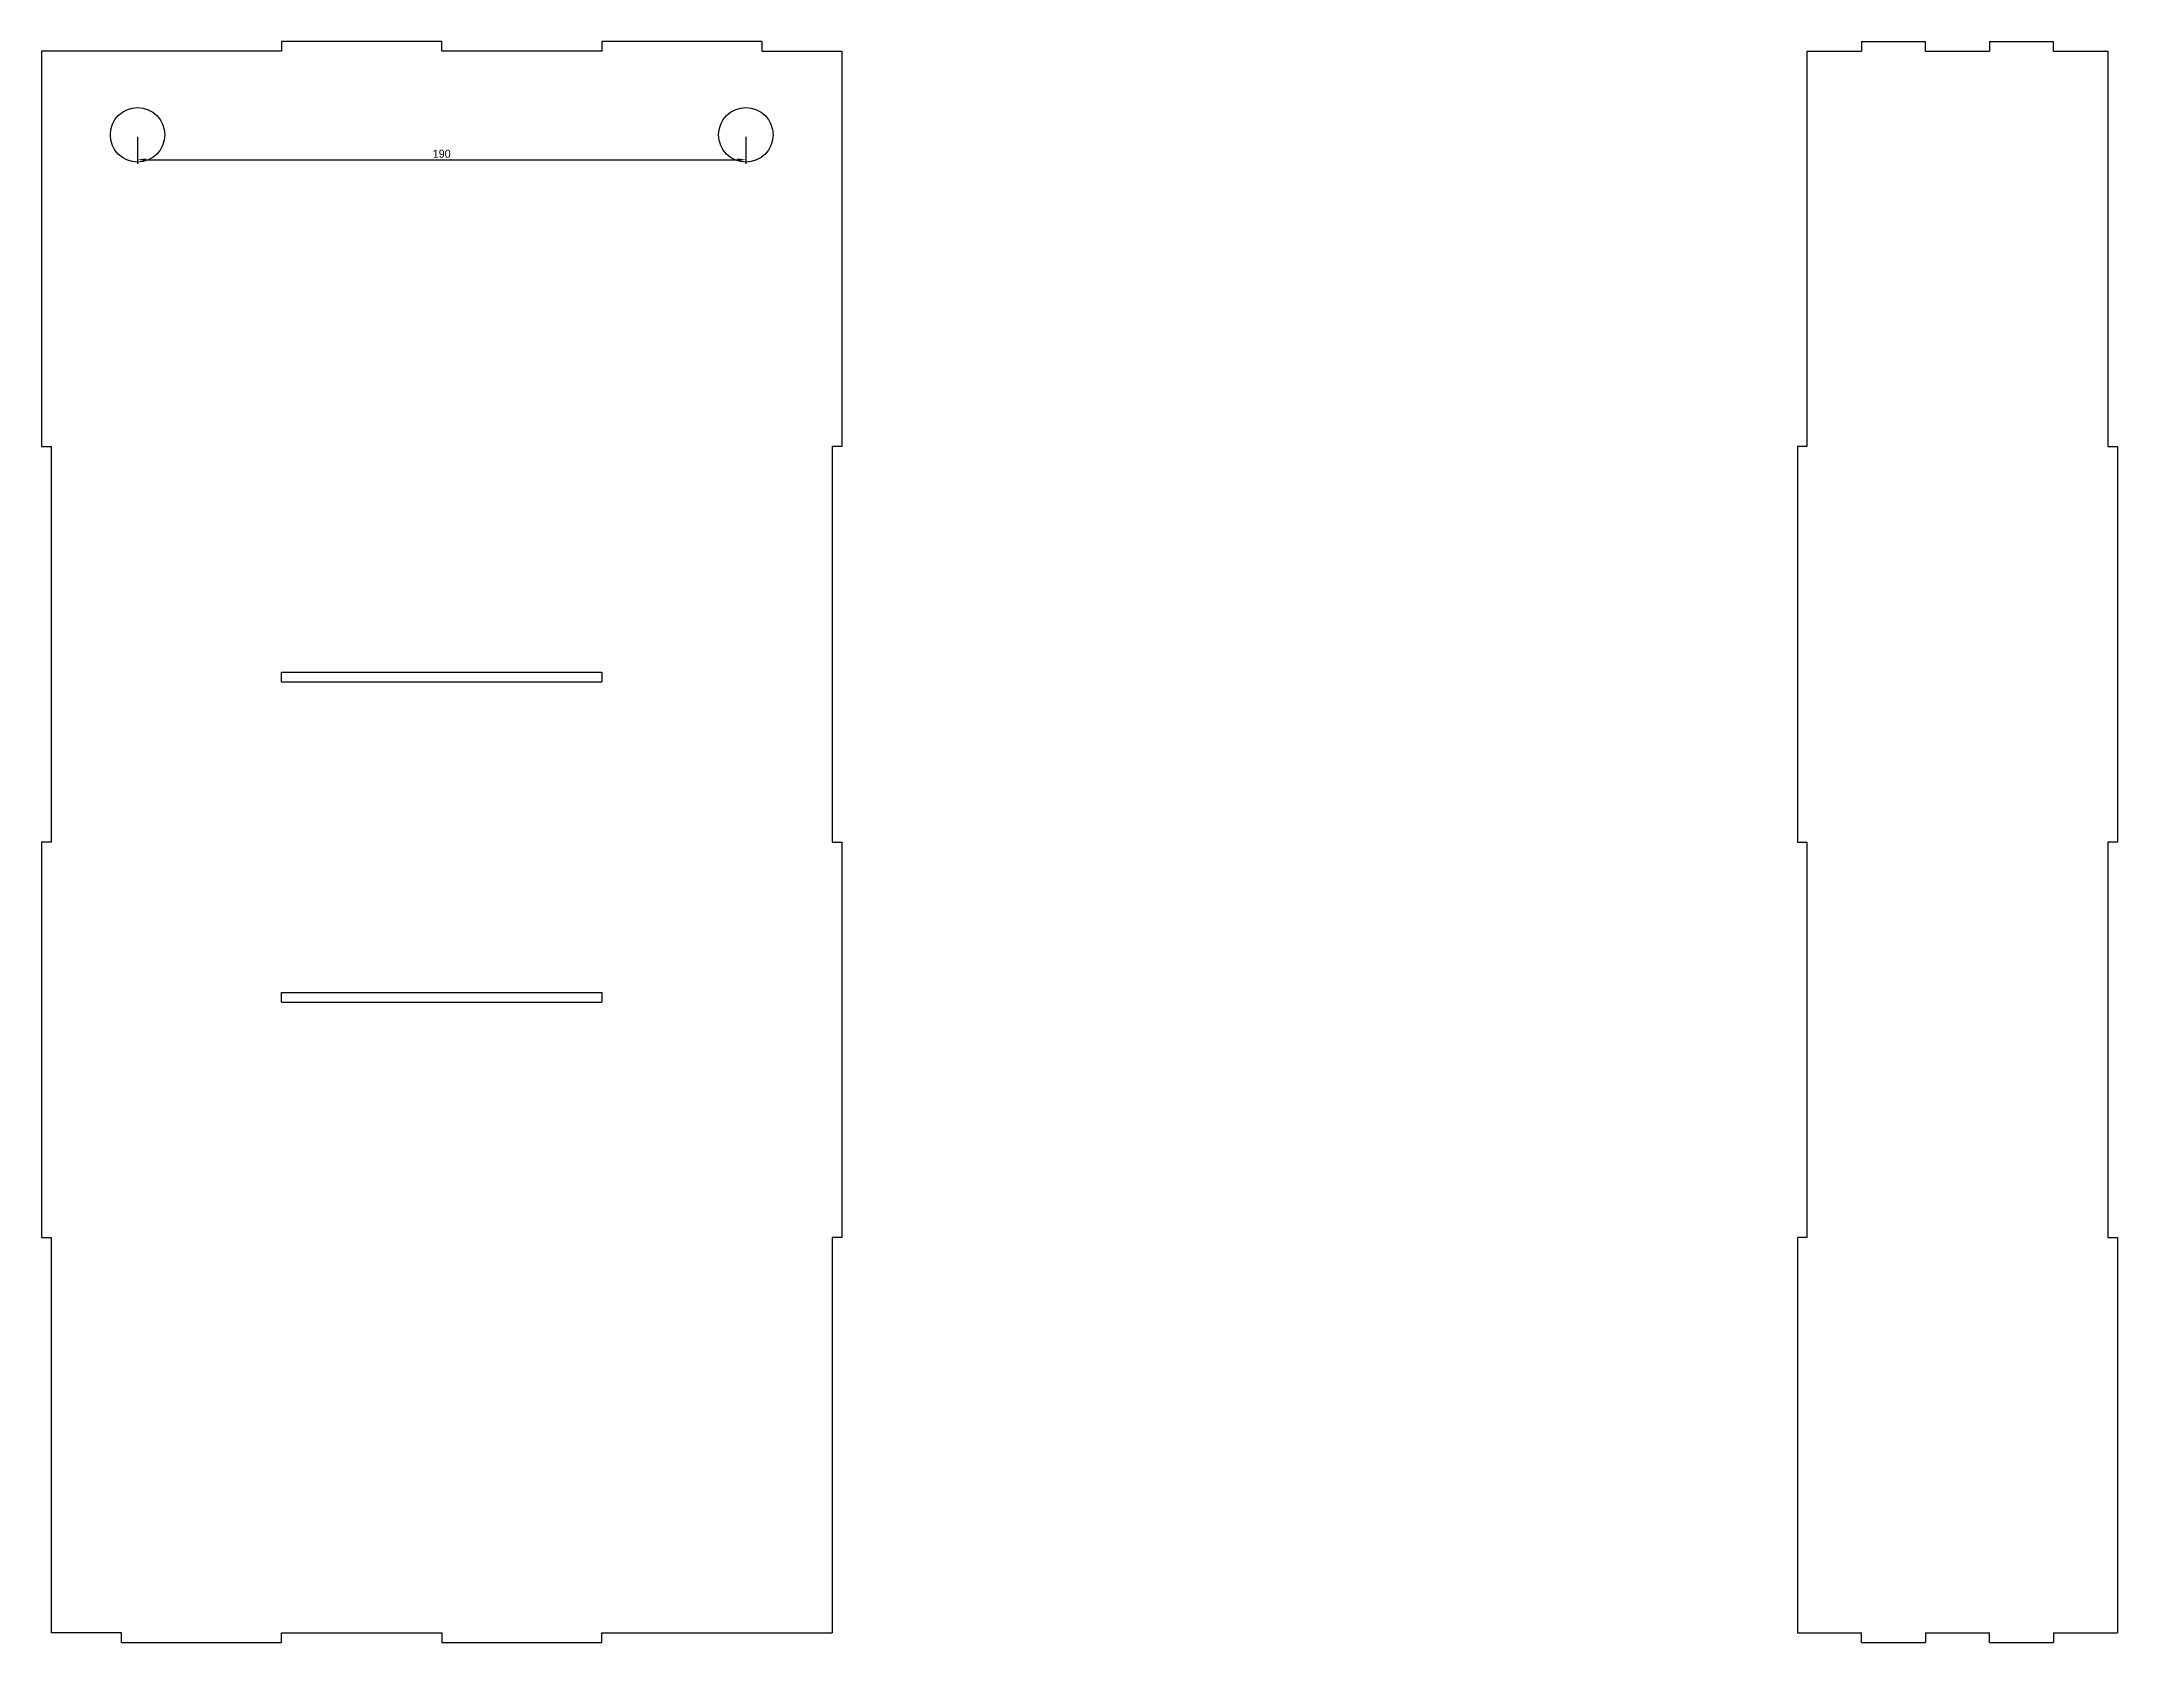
# Model space of a CAD drawing. Header units: millimetres. Extents: x -96 to 4714, y -506 to 1656.
# Drawn here: x 2410 to 3059, y 35 to 535 of the extents above; entities that cross this region are included whole.
import ezdxf

# ---------------------------------------------------------------- set-up
doc = ezdxf.new("R2010")
doc.units = ezdxf.units.MM
doc.layers.add('Capa1', color=3, linetype='Continuous')
doc.layers.add('Capa2', color=1, linetype='Continuous')
doc.dimstyles.new('ISO-25', dxfattribs={"dimtxt": 2.5, "dimasz": 2.5, "dimexe": 1.25, "dimexo": 0.625, "dimtad": 1, "dimtxsty": 'Standard', "dimcen": 2.5, "dimadec": 0, "dimazin": 0, "dimtfac": 1, "dimtmove": 0, "dimatfit": 3, "dimfxl": 1, "dimarcsym": 0})

# ---------------------------------------------------------------- blocks, each defined once
blk = doc.blocks.new('*D7')
at = {"layer": 'Capa1', "color": 0, "lineweight": -2, "transparency": 16777216}
for p, q in [((2440.11, 505.36), (2440.11, 496.95)), ((2630.11, 505.36), (2630.11, 496.95)), ((2442.61, 498.2), (2627.61, 498.2))]:
    blk.add_line(p, q, dxfattribs=at)
at = {"layer": 'Capa1', "color": 0, "transparency": 16777216}
for points in [[(2442.61, 498.62), (2442.61, 497.78), (2440.11, 498.2)], [(2627.61, 498.62), (2627.61, 497.78), (2630.11, 498.2)]]:
    blk.add_solid(points, dxfattribs=at)
at = {"layer": 'Defpoints', "color": 0, "transparency": 16777216}
for p in [(2440.11, 505.99), (2630.11, 505.99), (2630.11, 498.2)]:
    blk.add_point(p, dxfattribs=at)
at = {"layer": 'Capa1', "color": 0, "transparency": 16777216, "insert": (2535.11, 500.07), "char_height": 2.5, "attachment_point": 5}
blk.add_mtext('190', dxfattribs=at)

msp = doc.modelspace()

# ---------------------------------------------------------------- linework, layer by layer
at = {"layer": 'Capa2'}
for p, q in [((2435.109, 532.129), (2410.109, 532.129)), ((2410.109, 532.129), (2410.109, 408.629)), ((2485.109, 532.129), (2435.109, 532.129)), ((2535.109, 535.129), (2485.109, 535.129)), ((2485.109, 535.129), (2485.109, 532.129)), ((2535.109, 532.129), (2535.109, 535.129)), ((2585.109, 532.129), (2535.109, 532.129)), ((2635.109, 535.129), (2585.109, 535.129)), ((2585.109, 535.129), (2585.109, 532.129)), ((2635.109, 535.129), (2635.109, 532.129)), ((2635.109, 532.129), (2660.109, 532.129)), ((2660.109, 532.129), (2660.109, 408.629)), ((2961.562, 532.129), (2961.562, 408.629)), ((2961.562, 532.129), (2978.562, 532.129)), ((2978.562, 535.129), (2978.562, 532.129)), ((2978.562, 535.129), (2998.562, 535.129)), ((2998.562, 532.129), (2998.562, 535.129)), ((2998.562, 532.129), (3018.562, 532.129)), ((3018.562, 535.129), (3018.562, 532.129)), ((3018.562, 535.129), (3038.562, 535.129)), ((3038.562, 532.129), (3038.562, 535.129)), ((3038.562, 532.129), (3055.562, 532.129)), ((3055.562, 532.129), (3055.562, 408.629)), ((2410.109, 408.629), (2413.109, 408.629)), ((2413.109, 408.629), (2413.109, 285.129)), ((2660.109, 408.629), (2657.109, 408.629)), ((2657.109, 408.629), (2657.109, 285.129)), ((2961.562, 408.629), (2958.562, 408.629)), ((2958.562, 408.629), (2958.562, 285.129)), ((3055.562, 408.629), (3058.562, 408.629)), ((3058.562, 408.629), (3058.562, 285.129)), ((2485.109, 335.129), (2485.109, 338.129)), ((2485.109, 338.129), (2585.109, 338.129)), ((2585.109, 338.129), (2585.109, 335.129)), ((2485.109, 335.129), (2585.109, 335.129)), ((2413.109, 285.129), (2410.109, 285.129)), ((2410.109, 285.129), (2410.109, 161.629)), ((2657.109, 285.129), (2660.109, 285.129)), ((2660.109, 285.129), (2660.109, 161.629)), ((2958.562, 285.129), (2961.562, 285.129)), ((2961.562, 285.129), (2961.562, 161.629)), ((3058.562, 285.129), (3055.562, 285.129)), ((3055.562, 285.129), (3055.562, 161.629)), ((2485.109, 235.129), (2485.109, 238.129)), ((2485.109, 238.129), (2585.109, 238.129)), ((2485.109, 235.129), (2585.109, 235.129)), ((2585.109, 238.129), (2585.109, 235.129)), ((2410.109, 161.629), (2413.109, 161.629)), ((2413.109, 161.629), (2413.109, 38.129)), ((2660.109, 161.629), (2657.109, 161.629)), ((2657.109, 161.629), (2657.109, 38.129)), ((2961.562, 161.629), (2958.562, 161.629)), ((2958.562, 161.629), (2958.562, 38.129)), ((3055.562, 161.629), (3058.562, 161.629)), ((3058.562, 161.629), (3058.562, 38.129)), ((2435.109, 38.129), (2413.109, 38.129)), ((2435.109, 35.129), (2435.109, 38.129)), ((2435.109, 35.129), (2485.109, 35.129)), ((2485.109, 35.129), (2485.109, 38.129)), ((2485.109, 38.129), (2535.109, 38.129)), ((2535.109, 38.129), (2535.109, 35.129)), ((2535.109, 35.129), (2585.109, 35.129)), ((2585.109, 35.129), (2585.109, 38.129)), ((2585.109, 38.129), (2635.109, 38.129)), ((2635.109, 38.129), (2657.109, 38.129)), ((2958.562, 38.129), (2978.562, 38.129)), ((2978.562, 35.129), (2978.562, 38.129)), ((2978.562, 35.129), (2998.562, 35.129)), ((2998.562, 38.129), (2998.562, 35.129)), ((2998.562, 38.129), (3018.562, 38.129)), ((3018.562, 35.129), (3018.562, 38.129)), ((3018.562, 35.129), (3038.562, 35.129)), ((3038.562, 38.129), (3038.562, 35.129)), ((3038.562, 38.129), (3058.562, 38.129))]:
    msp.add_line(p, q, dxfattribs=at)
for centre in [(2440.109, 505.986), (2630.109, 505.986)]:
    msp.add_circle(centre, 8.5, dxfattribs=at)

# ---------------------------------------------------------------- dimensions: what is measured, and where the dimension line sits
at = {"layer": 'Capa1'}
dim = msp.add_linear_dim(base=(2630.109, 498.199), p1=(2440.109, 505.986), p2=(2630.109, 505.986), dimstyle='ISO-25', dxfattribs=at)
dim.commit()
dim.dimension.update_dxf_attribs({"geometry": '*D7', "text_midpoint": (2535.109, 500.074)})

doc.saveas('drawing.dxf')
